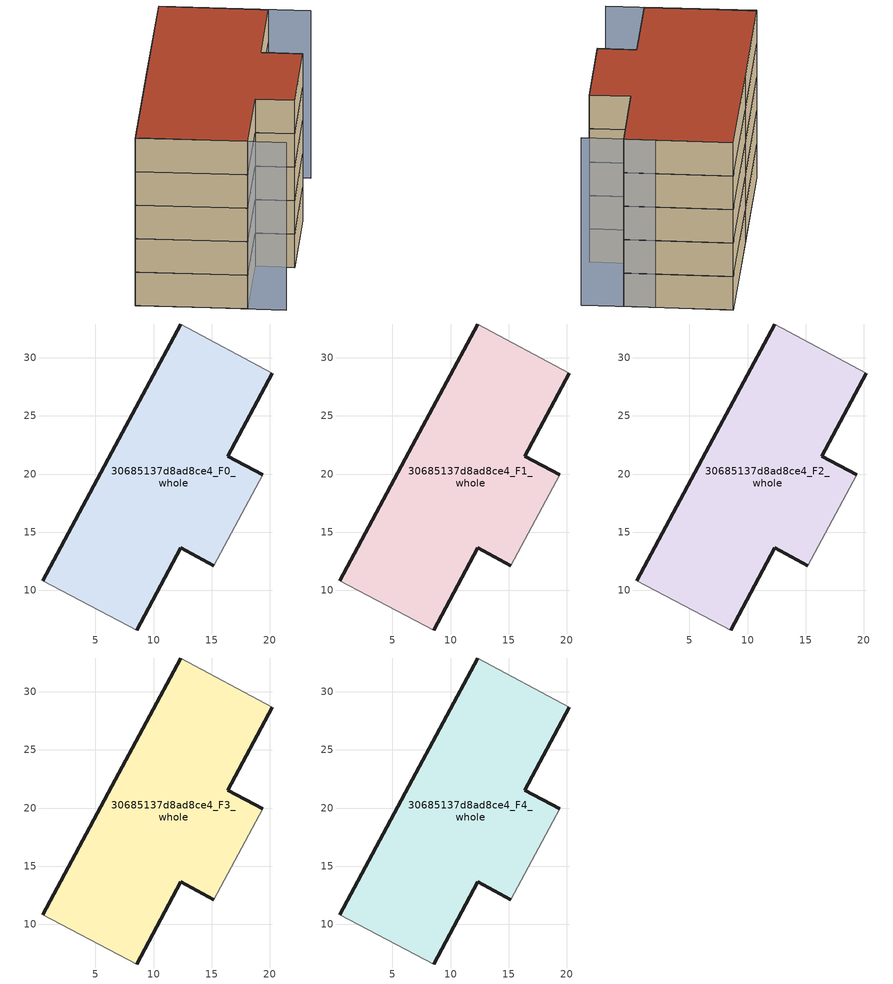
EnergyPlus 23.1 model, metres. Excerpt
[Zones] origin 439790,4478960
30685137d8ad8ce4_F0_whole
 floor ground (EU_floor_Construction): 15.17,12.13 19.37,19.96 16.4,21.54 20.19,28.68 12.33,32.9 6.41,21.86 0.48,10.83 8.56,6.59 12.35,13.64 z0
 wall outside (EU_wall_Construction): 20.19,28.68 16.4,21.54 19.37,19.96 / 15.17,12.13 12.35,13.64 8.56,6.59 / 0.48,10.83 6.41,21.86 12.33,32.9 z0:3
 wall adiabatic (EU_wall_Construction): 19.37,19.96 15.17,12.13 / 8.56,6.59 0.48,10.83 / 12.33,32.9 20.19,28.68 z0:3
30685137d8ad8ce4_F1_whole
 floor to 30685137d8ad8ce4_F0_whole (EU_floor_Construction): 15.17,12.13 19.37,19.96 16.4,21.54 20.19,28.68 12.33,32.9 6.41,21.86 0.48,10.83 8.56,6.59 12.35,13.64 z3
 wall outside (EU_wall_Construction): 20.19,28.68 16.4,21.54 19.37,19.96 / 15.17,12.13 12.35,13.64 8.56,6.59 / 0.48,10.83 6.41,21.86 12.33,32.9 z3:6
 wall adiabatic (EU_wall_Construction): 19.37,19.96 15.17,12.13 / 8.56,6.59 0.48,10.83 / 12.33,32.9 20.19,28.68 z3:6
30685137d8ad8ce4_F2_whole
 floor to 30685137d8ad8ce4_F1_whole (EU_floor_Construction): 15.17,12.13 19.37,19.96 16.4,21.54 20.19,28.68 12.33,32.9 6.41,21.86 0.48,10.83 8.56,6.59 12.35,13.64 z6
 wall outside (EU_wall_Construction): 20.19,28.68 16.4,21.54 19.37,19.96 / 15.17,12.13 12.35,13.64 8.56,6.59 / 0.48,10.83 6.41,21.86 12.33,32.9 z6:9
 wall adiabatic (EU_wall_Construction): 19.37,19.96 15.17,12.13 / 8.56,6.59 0.48,10.83 / 12.33,32.9 20.19,28.68 z6:9
30685137d8ad8ce4_F3_whole
 floor to 30685137d8ad8ce4_F2_whole (EU_floor_Construction): 15.17,12.13 19.37,19.96 16.4,21.54 20.19,28.68 12.33,32.9 6.41,21.86 0.48,10.83 8.56,6.59 12.35,13.64 z9
 wall outside (EU_wall_Construction): 20.19,28.68 16.4,21.54 19.37,19.96 / 15.17,12.13 12.35,13.64 8.56,6.59 / 0.48,10.83 6.41,21.86 12.33,32.9 z9:12
 wall adiabatic (EU_wall_Construction): 19.37,19.96 15.17,12.13 / 8.56,6.59 0.48,10.83 / 12.33,32.9 20.19,28.68 z9:12
30685137d8ad8ce4_F4_whole
 floor to 30685137d8ad8ce4_F3_whole (EU_floor_Construction): 15.17,12.13 19.37,19.96 16.4,21.54 20.19,28.68 12.33,32.9 6.41,21.86 0.48,10.83 8.56,6.59 12.35,13.64 z12
 wall outside (EU_wall_Construction): 20.19,28.68 16.4,21.54 19.37,19.96 / 15.17,12.13 12.35,13.64 8.56,6.59 / 0.48,10.83 6.41,21.86 12.33,32.9 z12:15
 wall adiabatic (EU_wall_Construction): 19.37,19.96 15.17,12.13 / 8.56,6.59 0.48,10.83 / 12.33,32.9 20.19,28.68 z12:15
 roof outside (EU_roof_Construction): 20.19,28.68 16.4,21.54 19.37,19.96 15.17,12.13 12.35,13.64 8.56,6.59 0.48,10.83 6.41,21.86 12.33,32.9 z15
shading: 0.51,10.9 11.33,5.1 / 23.22,27.06 12.33,32.9 z0:15
[Building]
EU S2 Campaign: North Axis=0; Terrain=City; Solar Distribution=FullExterior
[Site:Location]
Madrid: Latitude=40.5; Longitude=-3.5; Time Zone=1; Elevation=609
[SizingPeriod:WeatherFileDays]
AnnualSizingPeriod: Begin Month=1; Begin Day of Month=1; End Month=12; End Day of Month=31; Day of Week for Start Day=Monday; Use Weather File Daylight Saving Period=No; Use Weather File Rain and Snow Indicators=No
[MATERIAL]
EU_InternalMass_Material: Roughness=MediumRough; Thickness=0.1; Conductivity=1; Density=1800; Specific Heat=900; Thermal Absorptance=0.9; Solar Absorptance=0.7; Visible Absorptance=0.7
[MATERIAL:NOMASS] Roughness=MediumRough; Thermal Absorptance=0.9; Solar Absorptance=0.7; Visible Absorptance=0.7
Name | Thermal Resistance
EU_wall_NoMass | 0.459673
EU_roof_NoMass | 0.495815
EU_floor_NoMass | 0.788942
[CONSTRUCTION]
EU_wall_Construction: EU_wall_NoMass
EU_roof_Construction: EU_roof_NoMass
EU_floor_Construction: EU_floor_NoMass
EU_InternalMass_Construction: EU_InternalMass_Material
[ZONE] Type=1; Multiplier=1; Ceiling Height=autocalculate; Floor Area=autocalculate; Part of Total Floor Area=Yes
Name | Volume
30685137d8ad8ce4_F0_whole | 765.226
30685137d8ad8ce4_F1_whole; 30685137d8ad8ce4_F2_whole; 30685137d8ad8ce4_F3_whole; 30685137d8ad8ce4_F4_whole | 765.227
[INTERNALMASS] Construction=EU_InternalMass_Construction; Surface Area=255.079
Name | Zone or ZoneList
30685137d8ad8ce4_F0_whole_EU_InternalMass | 30685137d8ad8ce4_F0_whole
30685137d8ad8ce4_F1_whole_EU_InternalMass | 30685137d8ad8ce4_F1_whole
30685137d8ad8ce4_F2_whole_EU_InternalMass | 30685137d8ad8ce4_F2_whole
30685137d8ad8ce4_F3_whole_EU_InternalMass | 30685137d8ad8ce4_F3_whole
30685137d8ad8ce4_F4_whole_EU_InternalMass | 30685137d8ad8ce4_F4_whole
[OTHEREQUIPMENT] Fuel Type=Electricity; Design Level Calculation Method=Watts/Area; Power per Zone Floor Area=1; Fraction Latent=0; Fraction Radiant=0; Fraction Lost=0; Carbon Dioxide Generation Rate=0; EndUse Subcategory=EU_Step8_InternalGains
Name | Zone or ZoneList or Space or SpaceList | Schedule
EU_Step8_InternalGain_30685137d8ad8ce4_F0_whole_f000 | 30685137d8ad8ce4_F0_whole | EU_Step8_GainSchedule_30685137d8ad8ce4_F0_whole_f000
EU_Step8_InternalGain_30685137d8ad8ce4_F1_whole_f000 | 30685137d8ad8ce4_F1_whole | EU_Step8_GainSchedule_30685137d8ad8ce4_F1_whole_f000
EU_Step8_InternalGain_30685137d8ad8ce4_F2_whole_f000 | 30685137d8ad8ce4_F2_whole | EU_Step8_GainSchedule_30685137d8ad8ce4_F2_whole_f000
EU_Step8_InternalGain_30685137d8ad8ce4_F3_whole_f000 | 30685137d8ad8ce4_F3_whole | EU_Step8_GainSchedule_30685137d8ad8ce4_F3_whole_f000
EU_Step8_InternalGain_30685137d8ad8ce4_F4_whole_f000 | 30685137d8ad8ce4_F4_whole | EU_Step8_GainSchedule_30685137d8ad8ce4_F4_whole_f000
[ZONEVENTILATION:DESIGNFLOWRATE] Schedule=EU_AlwaysOn; Design Flow Rate Calculation Method=AirChanges/Hour; Air Changes per Hour=0.719161; Ventilation Type=Natural; Fan Pressure Rise=0; Fan Total Efficiency=1; Constant Term Coefficient=1; Temperature Term Coefficient=0; Velocity Term Coefficient=0; Velocity Squared Term Coefficient=0; Minimum Indoor Temperature=-100; Maximum Indoor Temperature=100; Delta Temperature=-100; Minimum Outdoor Temperature=-100; Maximum Outdoor Temperature=100; Maximum Wind Speed=40
Name | Zone or ZoneList or Space or SpaceList
EU_ConstantAir_30685137d8ad8ce4_F0_whole | 30685137d8ad8ce4_F0_whole
EU_ConstantAir_30685137d8ad8ce4_F1_whole | 30685137d8ad8ce4_F1_whole
EU_ConstantAir_30685137d8ad8ce4_F2_whole | 30685137d8ad8ce4_F2_whole
EU_ConstantAir_30685137d8ad8ce4_F3_whole | 30685137d8ad8ce4_F3_whole
EU_ConstantAir_30685137d8ad8ce4_F4_whole | 30685137d8ad8ce4_F4_whole
[HVACTEMPLATE:THERMOSTAT] Constant Heating Setpoint=20; Constant Cooling Setpoint=50
EU_HeatOnly_30685137d8ad8ce4_F0_whole; EU_HeatOnly_30685137d8ad8ce4_F1_whole; EU_HeatOnly_30685137d8ad8ce4_F2_whole; EU_HeatOnly_30685137d8ad8ce4_F3_whole; EU_HeatOnly_30685137d8ad8ce4_F4_whole
[HVACTEMPLATE:ZONE:IDEALLOADSAIRSYSTEM] System Availability Schedule=EU_AlwaysOn; Maximum Heating Supply Air Temperature=50; Minimum Cooling Supply Air Temperature=13; Maximum Heating Supply Air Humidity Ratio=0.0156; Minimum Cooling Supply Air Humidity Ratio=0.0077; Heating Limit=NoLimit; Cooling Limit=NoLimit; Heating Availability Schedule=EU_AlwaysOn; Cooling Availability Schedule=EU_CoolingOff; Dehumidification Control Type=ConstantSensibleHeatRatio; Cooling Sensible Heat Ratio=0.7; Dehumidification Setpoint=60; Humidification Control Type=None; Humidification Setpoint=30; Outdoor Air Method=None; Outdoor Air Flow Rate per Person=0.00944; Outdoor Air Flow Rate per Zone Floor Area=0; Outdoor Air Flow Rate per Zone=0; Demand Controlled Ventilation Type=None; Outdoor Air Economizer Type=NoEconomizer; Heat Recovery Type=None; Sensible Heat Recovery Effectiveness=0.7; Latent Heat Recovery Effectiveness=0.65
Name | Template Thermostat
30685137d8ad8ce4_F0_whole | EU_HeatOnly_30685137d8ad8ce4_F0_whole
30685137d8ad8ce4_F1_whole | EU_HeatOnly_30685137d8ad8ce4_F1_whole
30685137d8ad8ce4_F2_whole | EU_HeatOnly_30685137d8ad8ce4_F2_whole
30685137d8ad8ce4_F3_whole | EU_HeatOnly_30685137d8ad8ce4_F3_whole
30685137d8ad8ce4_F4_whole | EU_HeatOnly_30685137d8ad8ce4_F4_whole
[SIZING:ZONE] Zone Cooling Design Supply Air Temperature Input Method=SupplyAirTemperature; Zone Cooling Design Supply Air Temperature=13; Zone Heating Design Supply Air Temperature Input Method=SupplyAirTemperature; Zone Heating Design Supply Air Temperature=50; Zone Cooling Design Supply Air Humidity Ratio=0.008; Zone Heating Design Supply Air Humidity Ratio=0.008; Cooling Design Air Flow Method=DesignDay; Cooling Design Air Flow Rate=0; Cooling Minimum Air Flow per Zone Floor Area=0.000762; Cooling Minimum Air Flow=0; Cooling Minimum Air Flow Fraction=0.2; Heating Design Air Flow Method=DesignDay; Heating Design Air Flow Rate=0; Heating Maximum Air Flow per Zone Floor Area=0.002032; Heating Maximum Air Flow=0.141576; Heating Maximum Air Flow Fraction=0.3; Account for Dedicated Outdoor Air System=No; Dedicated Outdoor Air System Control Strategy=NeutralSupplyAir; Dedicated Outdoor Air Low Setpoint Temperature for Design=autosize; Dedicated Outdoor Air High Setpoint Temperature for Design=autosize; Zone Load Sizing Method=Sensible Load Only No Latent Load; Zone Latent Cooling Design Supply Air Humidity Ratio Input Method=HumidityRatioDifference; Zone Cooling Design Supply Air Humidity Ratio Difference=0.005; Zone Latent Heating Design Supply Air Humidity Ratio Input Method=HumidityRatioDifference; Zone Humidification Design Supply Air Humidity Ratio Difference=0.005
30685137d8ad8ce4_F0_whole; 30685137d8ad8ce4_F1_whole; 30685137d8ad8ce4_F2_whole; 30685137d8ad8ce4_F3_whole; 30685137d8ad8ce4_F4_whole
[SCHEDULE:CONSTANT]
Name | Hourly Value
EU_AlwaysOn | 1
EU_CoolingOff | 0
[SCHEDULE:FILE] Column Number=1; Rows to Skip at Top=0; Number of Hours of Data=8760; Column Separator=Comma; Interpolate to Timestep=No; Minutes per Item=60; Adjust Schedule for Daylight Savings=Yes
Name | File
EU_Step8_GainSchedule_30685137d8ad8ce4_F0_whole_f000 | ../../schedules/30685137d8ad8ce4/30685137d8ad8ce4_F0_whole_f000_gain.csv
EU_Step8_GainSchedule_30685137d8ad8ce4_F1_whole_f000 | ../../schedules/30685137d8ad8ce4/30685137d8ad8ce4_F1_whole_f000_gain.csv
EU_Step8_GainSchedule_30685137d8ad8ce4_F2_whole_f000 | ../../schedules/30685137d8ad8ce4/30685137d8ad8ce4_F2_whole_f000_gain.csv
EU_Step8_GainSchedule_30685137d8ad8ce4_F3_whole_f000 | ../../schedules/30685137d8ad8ce4/30685137d8ad8ce4_F3_whole_f000_gain.csv
EU_Step8_GainSchedule_30685137d8ad8ce4_F4_whole_f000 | ../../schedules/30685137d8ad8ce4/30685137d8ad8ce4_F4_whole_f000_gain.csv
